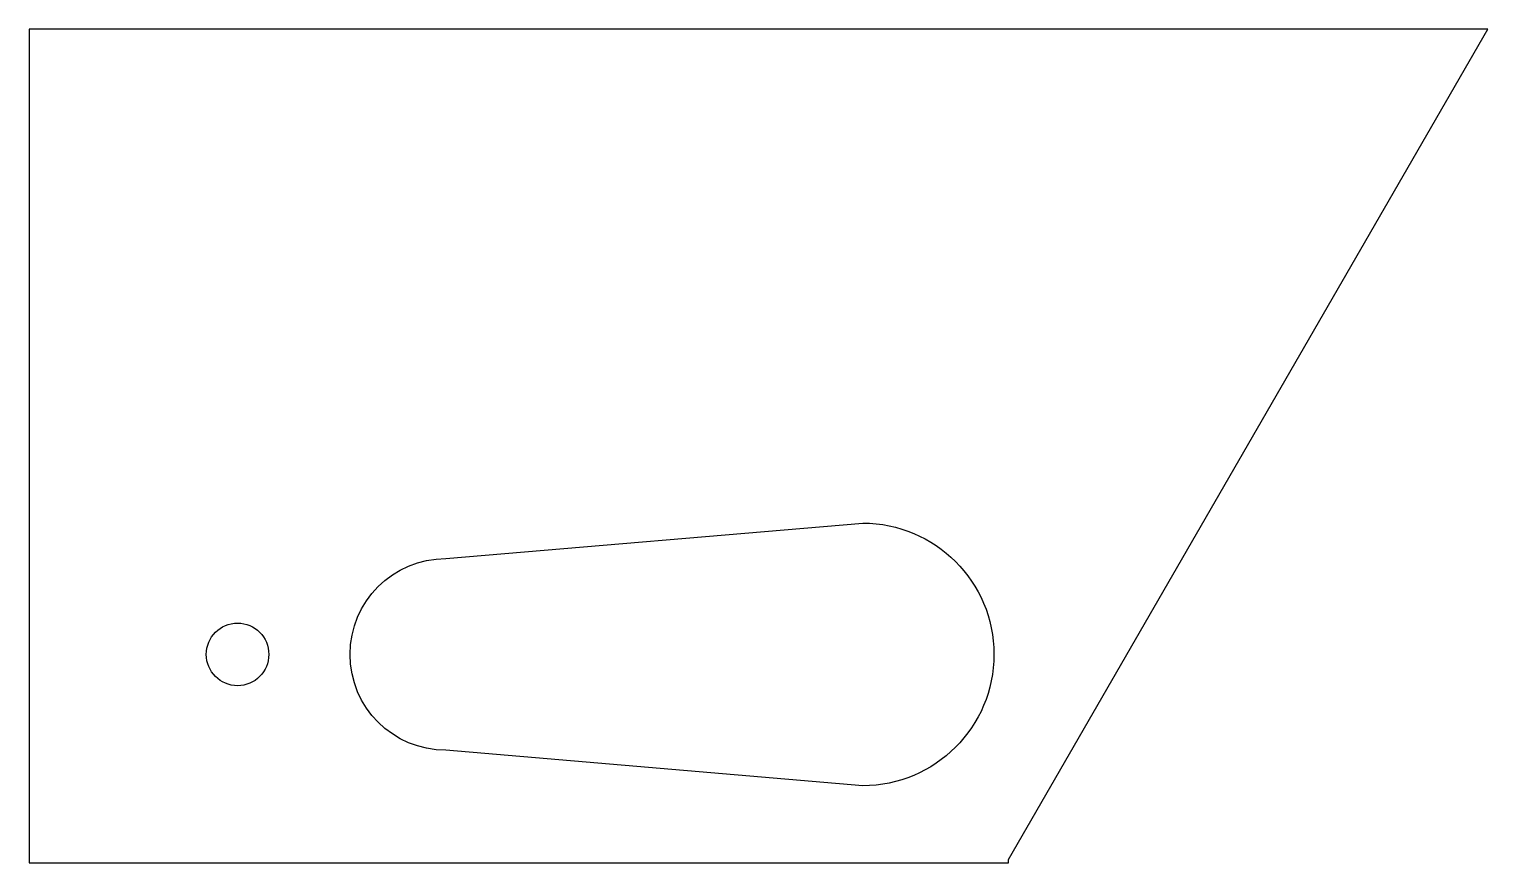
# Model space of a CAD drawing. Header units: millimetres. Extents: x 40 to 110, y 85 to 125.
import ezdxf

# ---------------------------------------------------------------- set-up
doc = ezdxf.new("R2010")
doc.units = ezdxf.units.MM

msp = doc.modelspace()

# ---------------------------------------------------------------- linework, layer by layer
msp.add_lwpolyline([(40, 85), (87, 85), (87, 85.163), (110, 125), (40, 125), (40, 105)], close=True)
msp.add_lwpolyline([(80, 88.7), (60, 90.4, -1), (60, 99.6), (80, 101.3, -1)], format="xyb", close=True)
msp.add_circle((50, 95), 1.5)

doc.saveas('drawing.dxf')
